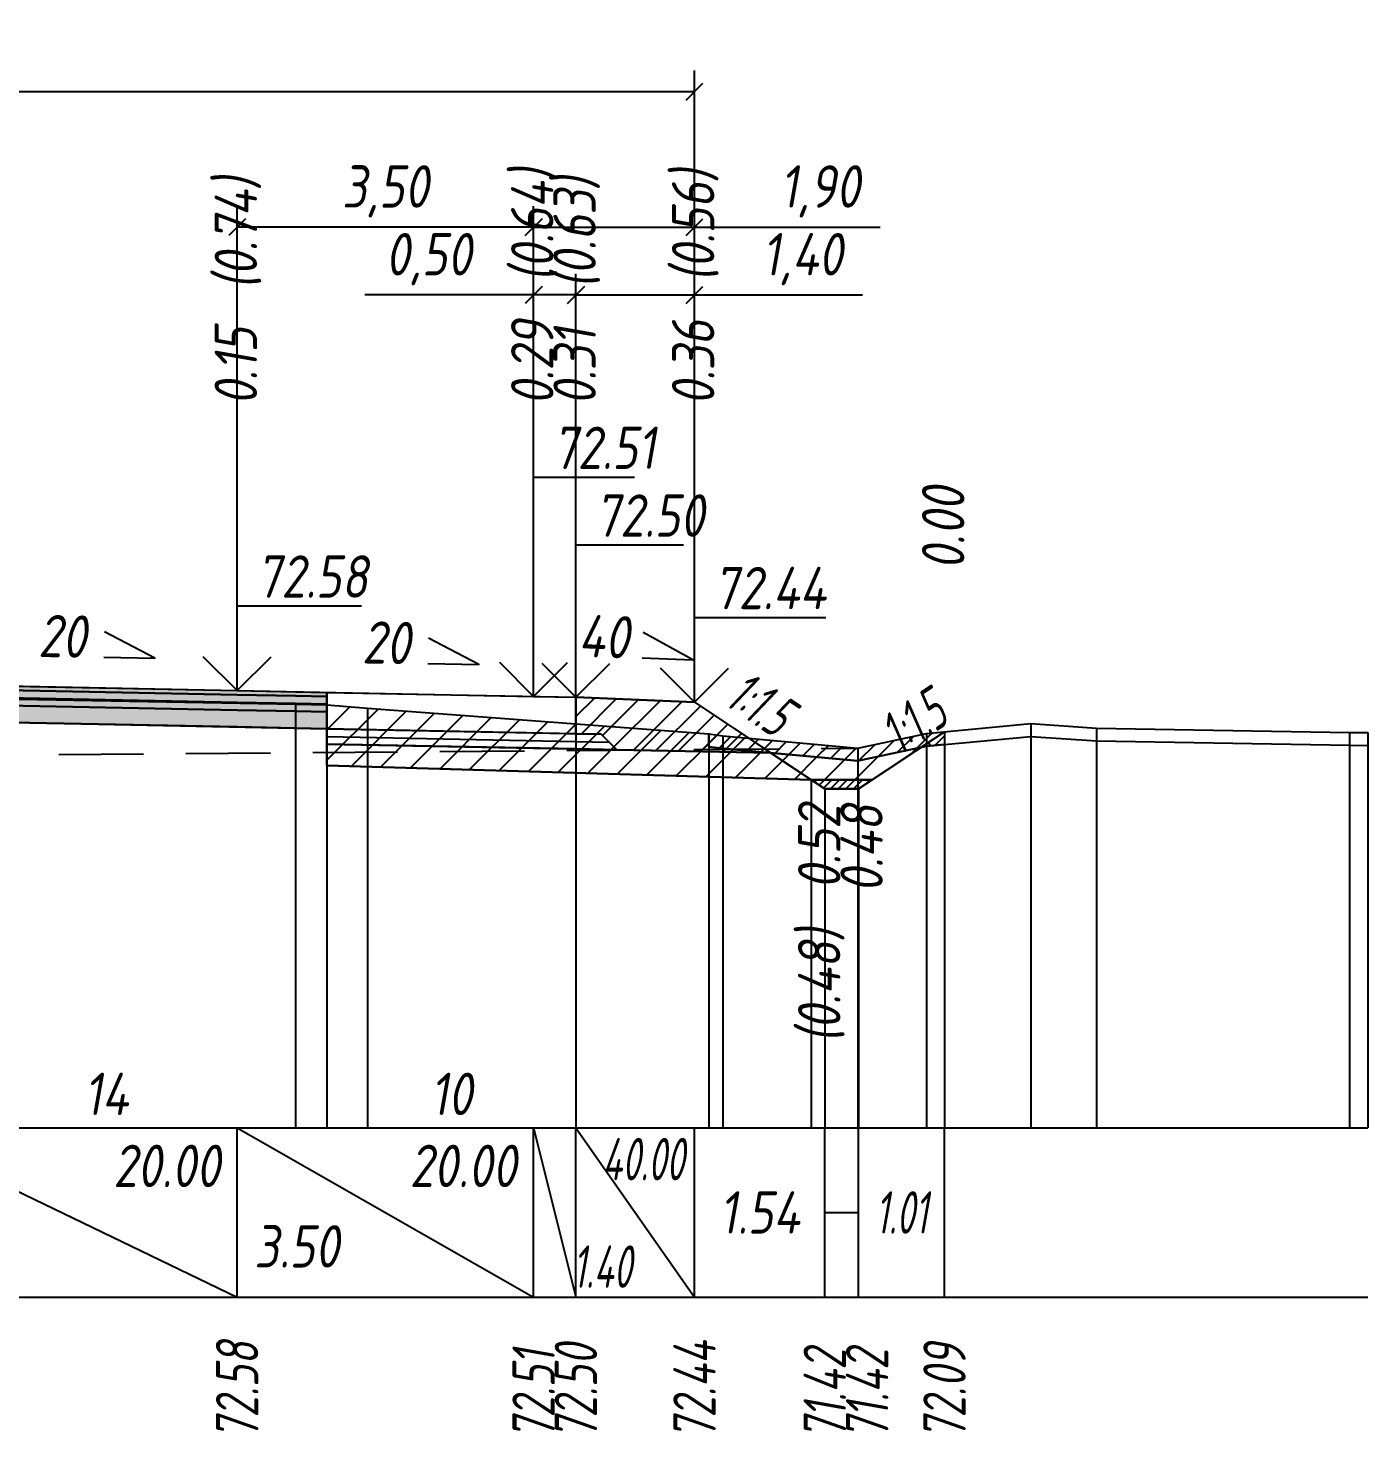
# Model space of a CAD drawing. Extents: x -717 to 1451, y -133302 to 233.
# Drawn here: x 166.6 to 245.7, y -9801.9 to -9719.1 of the extents above; entities that cross this region are included whole.
import ezdxf
from ezdxf.enums import TextEntityAlignment as Align

# ---------------------------------------------------------------- set-up
doc = ezdxf.new("R2010")
doc.units = 0
doc.linetypes.add('штриховая', pattern=[0.75, 0.5, -0.25])
for name, color, linetype in [('Интерполированный поперечник', 2, 'Continuous'), ('Код_514', 1, 'Continuous'), ('Контур_0', 7, 'Continuous'), ('Контур_2521', 7, 'Continuous'), ('Контур_2564', 7, 'Continuous'), ('Контур_2660', 7, 'Continuous'), ('Контур_2665', 7, 'Continuous'), ('Контур_400', 7, 'Continuous'), ('Контур_508', 7, 'Continuous'), ('Контур_512', 7, 'Continuous'), ('Контур_513', 7, 'Continuous'), ('Контур_818', 7, 'Continuous'), ('Красный поперечник', 1, 'Continuous'), ('Объём_2501', 7, 'Continuous'), ('Объём_2564', 7, 'Continuous'), ('Объём_2650', 7, 'Continuous'), ('Объём_2660', 7, 'Continuous'), ('Объём_2661', 7, 'Continuous'), ('Объём_2662', 7, 'Continuous'), ('Объём_2663', 7, 'Continuous'), ('Объём_2664', 7, 'Continuous'), ('Объём_2665', 7, 'Continuous'), ('Объём_2666', 7, 'Continuous'), ('Объём_2667', 7, 'Continuous'), ('Объём_2668', 7, 'Continuous'), ('Объём_2669', 7, 'Continuous'), ('Объём_2675', 7, 'Continuous'), ('Объём_2753', 7, 'Continuous'), ('Откосы', 7, 'Continuous'), ('Отметки покрытия', 7, 'Continuous'), ('Рабочие отметки', 7, 'Continuous'), ('Рабочие отметки доп.', 7, 'Continuous'), ('Слои выравнивания', 7, 'Continuous'), ('Таблица', 7, 'Continuous'), ('Уклоны проезжей части', 7, 'Continuous'), ('Черный поперечник', 3, 'Continuous')]:
    doc.layers.add(name, color=color, linetype=linetype)
for name, color, linetype, true_color in [('Контур_2540', 2, 'Continuous', 0xffff00), ('Контур_2560', 2, 'Continuous', 0xffff00), ('Контур_2561', 7, 'Continuous', 0xff8040), ('Контур_2562', 3, 'Continuous', 0x00ff00), ('Контур_2563', 7, 'Continuous', 0xff8000), ('Контур_2570', 7, 'Continuous', 0x80ff00), ('Контур_2725', 7, 'Continuous', 0x323232), ('Контур_2736', 4, 'Continuous', 0x00ffff), ('Контур_2737', 4, 'Continuous', 0x00ffff), ('Контур_2738', 4, 'Continuous', 0x00ffff), ('Контур_2739', 4, 'Continuous', 0x00ffff), ('Контур_2741', 4, 'Continuous', 0x00ffff), ('Контур_2742', 4, 'Continuous', 0x00ffff), ('Контур_2743', 4, 'Continuous', 0x00ffff), ('Контур_2744', 7, 'Continuous', 0xa4ffff), ('Контур_2745', 7, 'Continuous', 0xa4ffff), ('Контур_2747', 4, 'Continuous', 0x00ffff), ('Контур_2748', 4, 'Continuous', 0x00ffff), ('Контур_2749', 4, 'Continuous', 0x00ffff), ('Контур_2750', 4, 'Continuous', 0x00ffff), ('Контур_2751', 4, 'Continuous', 0x00ffff), ('Контур_2752', 4, 'Continuous', 0x00ffff), ('Контур_2760', 7, 'Continuous', 0x323232), ('Контур_2761', 7, 'Continuous', 0x323232), ('Контур_2762', 7, 'Continuous', 0x323232), ('Контур_2763', 7, 'Continuous', 0x323232), ('Контур_402', 7, 'Continuous', 0xff6464), ('Контур_703', 4, 'Continuous', 0x00ffff), ('Контур_705', 4, 'Continuous', 0x00ffff), ('Контур_707', 4, 'Continuous', 0x00ffff), ('Контур_720', 131, 'Continuous', 0xaaffff), ('Объём_2500', 7, 'Continuous', 0xc0c0c0), ('Объём_2520', 7, 'Continuous', 0x80ffff), ('Объём_2540', 2, 'Continuous', 0xffff00), ('Объём_2560', 2, 'Continuous', 0xffff00), ('Объём_2561', 7, 'Continuous', 0xff8040), ('Объём_2562', 3, 'Continuous', 0x00ff00), ('Объём_2563', 7, 'Continuous', 0xff8000), ('Объём_2570', 7, 'Continuous', 0x80ff00), ('Объём_2600', 7, 'Continuous', 0x808000), ('Объём_2620', 2, 'Continuous', 0xffff00), ('Объём_2746', 2, 'Continuous', 0xffff00)]:
    doc.layers.add(name, color=color, linetype=linetype, true_color=true_color)
doc.styles.get("Standard").update_dxf_attribs({"font": 'txt', "height": 2.5})
doc.styles.add('М', font='romand.shx', dxfattribs={"width": 0.8, "oblique": 10, "height": 2.5})
doc.dimstyles.new('ISO-25', dxfattribs={"dimtxt": 2.5, "dimasz": 2.5, "dimexe": 1.25, "dimexo": 0.625, "dimtad": 1, "dimtxsty": 'Standard', "dimcen": 2.5, "dimadec": 0, "dimazin": 0, "dimtfac": 1, "dimtmove": 0, "dimatfit": 3, "dimfxl": 1, "dimarcsym": 0})

# ---------------------------------------------------------------- blocks, each defined once
blk = doc.blocks.new('_Oblique')
at = {"color": 0, "linetype": 'ByBlock', "lineweight": -2}
blk.add_line((-0.5, -0.5), (0.5, 0.5), dxfattribs=at)
blk = doc.blocks.new('*D217')
at = {"color": 0, "lineweight": -2, "transparency": 16777216}
for p, q in [((198.931, -9758.03), (198.931, -9733.59)), ((205.931, -9758.31), (205.931, -9733.59)), ((198.931, -9734.84), (205.931, -9734.84)), ((205.931, -9734.84), (215.849, -9734.84))]:
    blk.add_line(p, q, dxfattribs=at)
at = {"layer": 'Defpoints', "color": 0, "transparency": 16777216}
for p in [(205.931, -9734.84), (198.931, -9758.655), (205.931, -9758.935)]:
    blk.add_point(p, dxfattribs=at)
at = {"color": 0, "lineweight": -2, "transparency": 16777216, "rotation": 180}
blk.add_blockref('_Oblique', (198.931, -9734.84), dxfattribs=at)
at = {"color": 0, "lineweight": -2, "transparency": 16777216}
blk.add_blockref('_Oblique', (205.931, -9734.84), dxfattribs=at)
at = {"color": 0, "transparency": 16777216, "insert": (212.308, -9732.727), "char_height": 2.5, "width": 8.75, "attachment_point": 5, "style": 'М'}
blk.add_mtext('1,40', dxfattribs=at)
blk = doc.blocks.new('*D219')
at = {"color": 0, "lineweight": -2, "transparency": 16777216}
for p, q in [((196.431, -9757.98), (196.431, -9733.59)), ((198.931, -9758.03), (198.931, -9733.59)), ((196.431, -9734.84), (186.47, -9734.84)), ((198.931, -9734.84), (196.431, -9734.84))]:
    blk.add_line(p, q, dxfattribs=at)
at = {"layer": 'Defpoints', "color": 0, "transparency": 16777216}
for p in [(198.931, -9734.84), (196.431, -9758.605), (198.931, -9758.655)]:
    blk.add_point(p, dxfattribs=at)
at = {"color": 0, "lineweight": -2, "transparency": 16777216, "rotation": 180}
blk.add_blockref('_Oblique', (196.431, -9734.84), dxfattribs=at)
at = {"color": 0, "lineweight": -2, "transparency": 16777216}
blk.add_blockref('_Oblique', (198.931, -9734.84), dxfattribs=at)
at = {"color": 0, "transparency": 16777216, "insert": (190.232, -9732.727), "char_height": 2.5, "width": 9.16667, "attachment_point": 5, "style": 'М'}
blk.add_mtext('0,50', dxfattribs=at)
blk = doc.blocks.new('*D221')
at = {"color": 0, "lineweight": -2, "transparency": 16777216}
for p, q in [((178.931, -9757.63), (178.931, -9729.59)), ((196.431, -9757.98), (196.431, -9729.59)), ((196.431, -9730.84), (178.931, -9730.84))]:
    blk.add_line(p, q, dxfattribs=at)
at = {"layer": 'Defpoints', "color": 0, "transparency": 16777216}
for p in [(178.931, -9730.84), (178.931, -9758.255), (196.431, -9758.605)]:
    blk.add_point(p, dxfattribs=at)
at = {"color": 0, "lineweight": -2, "transparency": 16777216, "rotation": 180}
blk.add_blockref('_Oblique', (178.931, -9730.84), dxfattribs=at)
at = {"color": 0, "lineweight": -2, "transparency": 16777216}
blk.add_blockref('_Oblique', (196.431, -9730.84), dxfattribs=at)
at = {"color": 0, "transparency": 16777216, "insert": (187.681, -9728.727), "char_height": 2.5, "width": 9.58333, "attachment_point": 5, "style": 'М'}
blk.add_mtext('3,50', dxfattribs=at)
blk = doc.blocks.new('*D222')
at = {"color": 0, "lineweight": -2, "transparency": 16777216}
for p, q in [((196.431, -9757.98), (196.431, -9729.59)), ((205.931, -9758.31), (205.931, -9729.59)), ((196.431, -9730.84), (205.931, -9730.84)), ((205.931, -9730.84), (216.889, -9730.84))]:
    blk.add_line(p, q, dxfattribs=at)
at = {"layer": 'Defpoints', "color": 0, "transparency": 16777216}
for p in [(196.431, -9730.84), (196.431, -9758.605), (205.931, -9758.935)]:
    blk.add_point(p, dxfattribs=at)
at = {"color": 0, "lineweight": -2, "transparency": 16777216, "rotation": 180}
blk.add_blockref('_Oblique', (196.431, -9730.84), dxfattribs=at)
at = {"color": 0, "lineweight": -2, "transparency": 16777216}
blk.add_blockref('_Oblique', (205.931, -9730.84), dxfattribs=at)
at = {"color": 0, "transparency": 16777216, "insert": (213.349, -9728.727), "char_height": 2.5, "width": 8.75, "attachment_point": 5, "style": 'М'}
blk.add_mtext('1,90', dxfattribs=at)
blk = doc.blocks.new('*D224')
at = {"color": 0, "lineweight": -2, "transparency": 16777216}
for p, q in [((110.431, -9758.31), (110.431, -9721.59)), ((205.931, -9758.31), (205.931, -9721.59)), ((110.431, -9722.84), (205.931, -9722.84))]:
    blk.add_line(p, q, dxfattribs=at)
at = {"layer": 'Defpoints', "color": 0, "transparency": 16777216}
for p in [(205.931, -9722.84), (110.431, -9758.935), (205.931, -9758.935)]:
    blk.add_point(p, dxfattribs=at)
at = {"color": 0, "lineweight": -2, "transparency": 16777216, "rotation": 180}
blk.add_blockref('_Oblique', (110.431, -9722.84), dxfattribs=at)
at = {"color": 0, "lineweight": -2, "transparency": 16777216}
blk.add_blockref('_Oblique', (205.931, -9722.84), dxfattribs=at)
at = {"color": 0, "transparency": 16777216, "insert": (158.181, -9720.727), "char_height": 2.5, "width": 10.41667, "attachment_point": 5, "style": 'М'}
blk.add_mtext('19,10', dxfattribs=at)

msp = doc.modelspace()

# ---------------------------------------------------------------- hatches: boundary and pattern name
at = {"layer": 'Объём_2563'}
h = msp.add_hatch(dxfattribs=at)
h.set_pattern_fill('ANSI31', color=256, scale=0.3)
h.paths.add_polyline_path([(201.349, -9761.691), (200.431, -9760.772), (198.931, -9760.742), (198.931, -9758.592), (205.931, -9758.872), (210.431, -9761.872)])
at = {"layer": 'Объём_2570'}
h = msp.add_hatch(dxfattribs=at)
h.set_pattern_fill('ANSI31', color=256, scale=0.2)
h.paths.add_polyline_path([(220.692, -9761.37), (219.622, -9761.47), (215.585, -9762.335), (207.602, -9761.608), (206.773, -9761.505), (206.773, -9760.755), (207.602, -9760.858), (215.585, -9761.585), (219.622, -9760.72), (220.692, -9760.62)])
at = {"layer": 'Объём_2600'}
h = msp.add_hatch(dxfattribs=at)
h.set_pattern_fill('ANSI31', color=6, scale=0.4)
h.paths.add_polyline_path([(212.822, -9763.466), (184.226, -9762.609), (184.226, -9759.041), (186.618, -9759.238), (206.773, -9760.755), (206.773, -9761.505), (207.602, -9761.608), (215.585, -9762.335), (219.32, -9761.535), (216.423, -9763.466)])
h = msp.add_hatch(dxfattribs=at)
h.set_pattern_fill('HONEY', color=5, scale=0.3)
h.paths.add_polyline_path([(220.692, -9760.62), (220.692, -9761.37), (219.622, -9761.47), (219.32, -9761.535)])
at = {"layer": 'Объём_2620'}
h = msp.add_hatch(dxfattribs=at)
h.set_pattern_fill('ANSI31', color=2, scale=0.1)
h.paths.add_polyline_path([(212.822, -9763.466), (216.423, -9763.466), (215.623, -9764), (213.623, -9764)])
at = {"layer": 'Слои выравнивания'}
for color, points in [(2, [(158.181, -9757.777), (159.488, -9757.803), (178.931, -9758.192), (182.367, -9758.261), (184.226, -9758.298), (184.226, -9758.548), (182.367, -9758.511), (178.931, -9758.442), (159.488, -9758.053), (158.181, -9758.027)]), (3, [(158.181, -9758.027), (159.488, -9758.053), (178.931, -9758.442), (182.367, -9758.511), (184.226, -9758.548), (184.226, -9758.998), (182.367, -9758.961), (178.931, -9758.892), (159.488, -9758.503), (158.181, -9758.477)]), (4, [(158.181, -9758.477), (159.488, -9758.503), (178.931, -9758.892), (182.367, -9758.961), (184.226, -9758.998), (184.226, -9759.448), (182.367, -9759.411), (178.931, -9759.342), (159.488, -9758.953), (158.181, -9758.927)]), (5, [(158.181, -9758.927), (159.488, -9758.953), (178.931, -9759.342), (182.367, -9759.411), (184.226, -9759.448), (184.226, -9760.448), (182.367, -9760.411), (178.931, -9760.342), (159.488, -9759.953), (158.181, -9759.927)])]:
    msp.add_hatch(color=color, dxfattribs=at).paths.add_polyline_path(points)

# ---------------------------------------------------------------- linework, layer by layer
at = {"layer": 'Интерполированный поперечник', "linetype": 'штриховая', "ltscale": 10, "flags": 128}
msp.add_lwpolyline([(85.905, -9762.65), (215.585, -9761.585)], dxfattribs=at)
at = {"layer": 'Код_514'}
for p, q in [((158.181, -9784), (178.931, -9794)), ((178.931, -9794), (178.931, -9784)), ((178.931, -9784), (196.431, -9794)), ((196.431, -9794), (196.431, -9784)), ((196.431, -9784), (198.931, -9794)), ((198.931, -9794), (198.931, -9784)), ((198.931, -9784), (205.931, -9794)), ((205.931, -9794), (205.931, -9784)), ((213.623, -9794), (213.623, -9784)), ((215.623, -9794), (215.623, -9784)), ((220.692, -9794), (220.692, -9784)), ((213.623, -9789), (215.623, -9789))]:
    msp.add_line(p, q, dxfattribs=at)
at = {"layer": 'Контур_0', "flags": 128}
for points in [[(184.226, -9758.298), (198.931, -9758.592), (198.931, -9760.742), (184.226, -9760.448), (184.226, -9758.298), (184.226, -9758.298)], [(205.931, -9758.872), (210.068, -9761.63), (210.068, -9761.63), (210.068, -9761.63), (210.068, -9761.63), (210.068, -9761.63), (210.068, -9761.63), (210.068, -9761.63), (210.068, -9761.63), (210.068, -9761.63), (210.068, -9761.63), (210.068, -9761.63), (210.068, -9761.63), (210.068, -9761.63), (210.068, -9761.63), (213.623, -9764)], [(205.931, -9758.872), (210.068, -9761.63), (210.068, -9761.63), (210.068, -9761.63), (210.068, -9761.63), (210.068, -9761.63), (210.068, -9761.63), (210.068, -9761.63), (210.068, -9761.63), (210.068, -9761.63), (210.068, -9761.63), (210.068, -9761.63), (210.068, -9761.63), (210.068, -9761.63), (210.068, -9761.63), (213.623, -9764), (215.623, -9764), (220.692, -9760.62), (220.692, -9760.62), (220.692, -9760.62), (220.692, -9760.62), (220.692, -9760.62), (220.692, -9760.62), (220.692, -9760.62), (220.692, -9760.62), (220.692, -9760.62), (220.692, -9760.62), (220.692, -9760.62), (220.692, -9760.62), (220.692, -9760.62)], [(198.931, -9761.642), (184.226, -9761.348), (184.226, -9760.448), (200.431, -9760.772), (201.349, -9761.691), (198.931, -9761.642), (198.931, -9761.642)], [(198.931, -9760.742), (200.431, -9760.772), (201.349, -9761.691), (210.431, -9761.872)]]:
    msp.add_lwpolyline(points, dxfattribs=at)
at = {"layer": 'Контур_2521', "color": 250, "flags": 128}
msp.add_lwpolyline([(184.226, -9760.898), (200.89, -9761.231)], dxfattribs=at)
at = {"layer": 'Контур_2540', "flags": 128}
msp.add_lwpolyline([(196.431, -9761.592), (210.431, -9761.872), (212.822, -9763.466), (184.226, -9762.609), (184.226, -9761.348), (196.431, -9761.592), (196.431, -9761.592)], dxfattribs=at)
at = {"layer": 'Контур_2560', "flags": 128}
msp.add_lwpolyline([(198.931, -9758.592), (205.931, -9758.872), (205.931, -9758.872), (205.931, -9758.872)], dxfattribs=at)
at = {"layer": 'Контур_2561', "flags": 128}
msp.add_lwpolyline([(198.931, -9758.592), (198.931, -9758.592), (205.931, -9758.872), (205.931, -9758.872), (198.931, -9758.592)], dxfattribs=at)
at = {"layer": 'Контур_2562', "flags": 128}
msp.add_lwpolyline([(205.931, -9758.872), (205.931, -9758.872), (205.931, -9758.872), (205.931, -9758.872), (205.931, -9758.872)], dxfattribs=at)
at = {"layer": 'Контур_2563', "flags": 128}
msp.add_lwpolyline([(201.349, -9761.691), (200.431, -9760.772), (198.931, -9760.742), (198.931, -9758.592), (205.931, -9758.872), (210.431, -9761.872), (201.349, -9761.691), (201.349, -9761.691)], dxfattribs=at)
at = {"layer": 'Контур_2564', "flags": 128}
msp.add_lwpolyline([(198.931, -9758.592), (205.931, -9758.872)], dxfattribs=at)
at = {"layer": 'Контур_2570', "flags": 128}
msp.add_lwpolyline([(159.488, -9758.591), (182.367, -9758.999), (184.226, -9759.041), (186.618, -9759.238), (206.773, -9760.755), (206.773, -9761.505), (207.602, -9761.608), (215.585, -9762.335), (215.585, -9762.335), (219.622, -9761.47), (225.789, -9760.895), (229.657, -9761.165), (244.607, -9761.412), (245.692, -9761.428)], dxfattribs=at)
at = {"layer": 'Контур_2660', "flags": 128}
msp.add_lwpolyline([(184.226, -9762.609), (212.822, -9763.466)], dxfattribs=at)
at = {"layer": 'Контур_2665', "flags": 128}
msp.add_lwpolyline([(205.931, -9758.872), (205.931, -9758.872)], dxfattribs=at)
at = {"layer": 'Контур_2725', "flags": 128}
msp.add_lwpolyline([(134.189, -9760.407), (135.79, -9760.375), (137.431, -9760.342), (158.181, -9759.927), (159.488, -9759.953), (178.931, -9760.342), (182.367, -9760.411), (184.226, -9760.448)], dxfattribs=at)
at = {"layer": 'Контур_2736', "flags": 128}
for points in [[(205.931, -9758.872), (210.068, -9761.63)], [(210.068, -9761.63), (213.623, -9764)]]:
    msp.add_lwpolyline(points, dxfattribs=at)
at = {"layer": 'Контур_2737', "flags": 128}
msp.add_lwpolyline([(210.068, -9761.63), (210.068, -9761.63)], dxfattribs=at)
at = {"layer": 'Контур_2738', "flags": 128}
msp.add_lwpolyline([(210.068, -9761.63), (210.068, -9761.63)], dxfattribs=at)
at = {"layer": 'Контур_2739', "flags": 128}
msp.add_lwpolyline([(210.068, -9761.63), (210.068, -9761.63)], dxfattribs=at)
at = {"layer": 'Контур_2741', "flags": 128}
msp.add_lwpolyline([(220.692, -9760.62), (220.692, -9760.62)], dxfattribs=at)
at = {"layer": 'Контур_2742', "flags": 128}
msp.add_lwpolyline([(220.692, -9760.62), (220.692, -9760.62)], dxfattribs=at)
at = {"layer": 'Контур_2743', "flags": 128}
msp.add_lwpolyline([(220.692, -9760.62), (220.692, -9760.62)], dxfattribs=at)
at = {"layer": 'Контур_2744', "flags": 128}
msp.add_lwpolyline([(220.692, -9760.62), (220.692, -9760.62)], dxfattribs=at)
msp.add_lwpolyline([(220.692, -9760.62), (220.692, -9760.62)], dxfattribs=at)
msp.add_lwpolyline([(220.692, -9760.62), (220.692, -9760.62)], dxfattribs=at)
msp.add_lwpolyline([(220.692, -9760.62), (220.692, -9760.62)], dxfattribs=at)
msp.add_lwpolyline([(220.692, -9760.62), (220.692, -9760.62)], dxfattribs=at)
msp.add_lwpolyline([(220.692, -9760.62), (220.692, -9760.62)], dxfattribs=at)
at = {"layer": 'Контур_2745', "flags": 128}
msp.add_lwpolyline([(210.068, -9761.63), (210.068, -9761.63)], dxfattribs=at)
msp.add_lwpolyline([(210.068, -9761.63), (210.068, -9761.63)], dxfattribs=at)
msp.add_lwpolyline([(210.068, -9761.63), (210.068, -9761.63)], dxfattribs=at)
msp.add_lwpolyline([(210.068, -9761.63), (210.068, -9761.63)], dxfattribs=at)
msp.add_lwpolyline([(210.068, -9761.63), (210.068, -9761.63)], dxfattribs=at)
msp.add_lwpolyline([(210.068, -9761.63), (210.068, -9761.63)], dxfattribs=at)
at = {"layer": 'Контур_2747', "flags": 128}
msp.add_lwpolyline([(210.068, -9761.63), (210.068, -9761.63)], dxfattribs=at)
at = {"layer": 'Контур_2748', "flags": 128}
msp.add_lwpolyline([(210.068, -9761.63), (210.068, -9761.63)], dxfattribs=at)
at = {"layer": 'Контур_2749', "flags": 128}
msp.add_lwpolyline([(210.068, -9761.63), (210.068, -9761.63)], dxfattribs=at)
at = {"layer": 'Контур_2750', "flags": 128}
msp.add_lwpolyline([(220.692, -9760.62), (220.692, -9760.62)], dxfattribs=at)
at = {"layer": 'Контур_2751', "flags": 128}
msp.add_lwpolyline([(220.692, -9760.62), (220.692, -9760.62)], dxfattribs=at)
at = {"layer": 'Контур_2752', "flags": 128}
msp.add_lwpolyline([(220.692, -9760.62), (220.692, -9760.62)], dxfattribs=at)
at = {"layer": 'Контур_2760', "flags": 128}
msp.add_lwpolyline([(134.189, -9758.257), (135.79, -9758.225), (137.431, -9758.192), (158.181, -9757.777), (159.488, -9757.803), (178.931, -9758.192), (182.367, -9758.261), (184.226, -9758.298)], dxfattribs=at)
at = {"layer": 'Контур_2761', "flags": 128}
msp.add_lwpolyline([(134.189, -9758.507), (135.79, -9758.475), (137.431, -9758.442), (158.181, -9758.027), (159.488, -9758.053), (178.931, -9758.442), (182.367, -9758.511), (184.226, -9758.548)], dxfattribs=at)
at = {"layer": 'Контур_2762', "flags": 128}
msp.add_lwpolyline([(134.189, -9758.957), (135.79, -9758.925), (137.431, -9758.892), (158.181, -9758.477), (159.488, -9758.503), (178.931, -9758.892), (182.367, -9758.961), (184.226, -9758.998)], dxfattribs=at)
at = {"layer": 'Контур_2763', "flags": 128}
msp.add_lwpolyline([(134.189, -9759.407), (135.79, -9759.375), (137.431, -9759.342), (158.181, -9758.927), (159.488, -9758.953), (178.931, -9759.342), (182.367, -9759.411), (184.226, -9759.448)], dxfattribs=at)
at = {"layer": 'Контур_400', "flags": 128}
msp.add_lwpolyline([(158.181, -9757.777), (178.931, -9758.192), (196.431, -9758.542), (196.431, -9758.542), (196.431, -9758.542), (196.431, -9758.542), (196.431, -9758.542), (196.431, -9758.542), (198.931, -9758.592)], dxfattribs=at)
at = {"layer": 'Контур_402', "flags": 128}
msp.add_lwpolyline([(105, -9763.423), (134.189, -9762.547), (134.189, -9760.407), (158.181, -9759.927), (184.226, -9760.448), (184.226, -9762.609), (212.822, -9763.466)], dxfattribs=at)
at = {"layer": 'Контур_508', "flags": 128}
msp.add_lwpolyline([(105, -9763.423), (134.189, -9762.547), (134.189, -9760.407), (158.181, -9759.927), (184.226, -9760.448), (184.226, -9762.609), (212.822, -9763.466), (213.623, -9764), (215.623, -9764), (220.692, -9760.62)], dxfattribs=at)
at = {"layer": 'Контур_512', "flags": 128}
msp.add_lwpolyline([(184.226, -9762.609), (212.822, -9763.466), (213.623, -9764), (215.623, -9764), (220.692, -9760.62)], dxfattribs=at)
at = {"layer": 'Контур_513', "flags": 128}
msp.add_lwpolyline([(105, -9763.423), (134.189, -9762.547), (134.189, -9760.407), (158.181, -9759.927), (184.226, -9760.448), (184.226, -9762.609), (212.822, -9763.466), (213.623, -9764), (215.623, -9764), (220.692, -9760.62)], dxfattribs=at)
at = {"layer": 'Контур_703', "flags": 128}
msp.add_lwpolyline([(205.931, -9758.872), (210.068, -9761.63)], dxfattribs=at)
at = {"layer": 'Контур_705', "flags": 128}
msp.add_lwpolyline([(210.068, -9761.63), (210.068, -9761.63)], dxfattribs=at)
at = {"layer": 'Контур_707', "flags": 128}
msp.add_lwpolyline([(215.623, -9764), (220.692, -9760.62)], dxfattribs=at)
at = {"layer": 'Контур_720', "flags": 128}
msp.add_lwpolyline([(213.623, -9764), (215.623, -9764)], dxfattribs=at)
at = {"layer": 'Контур_818', "flags": 128}
msp.add_lwpolyline([(105, -9758.285), (107.581, -9757.988), (118.765, -9758.615), (134.189, -9759.043), (135.79, -9759.017), (158.181, -9758.614), (159.488, -9758.591), (182.367, -9758.999), (184.226, -9759.041), (186.618, -9759.238), (206.773, -9760.755), (206.773, -9761.505), (207.602, -9761.608), (215.585, -9762.335), (215.585, -9762.335), (219.622, -9761.47), (220.692, -9761.37)], dxfattribs=at)
at = {"layer": 'Красный поперечник'}
for p, q in [((158.181, -9757.777), (178.931, -9758.192)), ((178.931, -9758.192), (196.431, -9758.542)), ((196.431, -9758.542), (198.931, -9758.592)), ((198.931, -9758.592), (205.931, -9758.872)), ((205.931, -9758.872), (213.623, -9764)), ((215.623, -9764), (220.692, -9760.62)), ((220.692, -9760.62), (220.692, -9784)), ((184.226, -9762.609), (184.226, -9784)), ((212.822, -9763.466), (212.822, -9784)), ((213.623, -9764), (213.623, -9784)), ((213.623, -9764), (215.623, -9764)), ((215.623, -9764), (215.623, -9784))]:
    msp.add_line(p, q, dxfattribs=at)
at = {"layer": 'Объём_2500', "flags": 128}
msp.add_lwpolyline([(184.226, -9758.298), (198.931, -9758.592), (198.931, -9760.742), (184.226, -9760.448), (184.226, -9758.298), (184.226, -9758.298)], dxfattribs=at)
at = {"layer": 'Объём_2501', "flags": 128}
msp.add_lwpolyline([(158.181, -9757.777), (178.931, -9758.192), (196.431, -9758.542), (196.431, -9758.542), (196.431, -9758.542), (196.431, -9758.542), (196.431, -9758.542), (196.431, -9758.542), (198.931, -9758.592)], dxfattribs=at)
at = {"layer": 'Объём_2520', "color": 250, "flags": 128}
msp.add_lwpolyline([(198.931, -9761.642), (184.226, -9761.348), (184.226, -9760.448), (200.431, -9760.772), (201.349, -9761.691), (198.931, -9761.642), (198.931, -9761.642)], dxfattribs=at)
at = {"layer": 'Объём_2540', "flags": 128}
msp.add_lwpolyline([(196.431, -9761.592), (210.431, -9761.872), (212.822, -9763.466), (184.226, -9762.609), (184.226, -9761.348), (196.431, -9761.592), (196.431, -9761.592)], dxfattribs=at)
at = {"layer": 'Объём_2560', "flags": 128}
msp.add_lwpolyline([(198.931, -9758.592), (205.931, -9758.872), (205.931, -9758.872), (205.931, -9758.872)], dxfattribs=at)
at = {"layer": 'Объём_2561', "flags": 128}
msp.add_lwpolyline([(198.931, -9758.592), (198.931, -9758.592), (205.931, -9758.872), (205.931, -9758.872), (198.931, -9758.592)], dxfattribs=at)
at = {"layer": 'Объём_2562', "flags": 128}
msp.add_lwpolyline([(205.931, -9758.872), (205.931, -9758.872), (205.931, -9758.872), (205.931, -9758.872), (205.931, -9758.872)], dxfattribs=at)
at = {"layer": 'Объём_2563', "color": 250, "flags": 128}
msp.add_lwpolyline([(201.349, -9761.691), (200.431, -9760.772), (198.931, -9760.742), (198.931, -9758.592), (205.931, -9758.872), (210.431, -9761.872), (201.349, -9761.691), (201.349, -9761.691)], dxfattribs=at)
at = {"layer": 'Объём_2564', "flags": 128}
msp.add_lwpolyline([(198.931, -9758.592), (205.931, -9758.872)], dxfattribs=at)
at = {"layer": 'Объём_2570', "flags": 128}
msp.add_lwpolyline([(220.692, -9761.37), (219.622, -9761.47), (215.585, -9762.335), (207.602, -9761.608), (206.773, -9761.505), (206.773, -9760.755), (207.602, -9760.858), (215.585, -9761.585), (219.622, -9760.72), (220.692, -9760.62), (220.692, -9761.37), (220.692, -9761.37)], dxfattribs=at)
at = {"layer": 'Объём_2600', "color": 5, "flags": 128}
msp.add_lwpolyline([(220.692, -9760.62), (220.692, -9761.37), (219.622, -9761.47), (219.32, -9761.535), (220.692, -9760.62), (220.692, -9760.62)], dxfattribs=at)
at = {"layer": 'Объём_2620', "flags": 128}
msp.add_lwpolyline([(212.822, -9763.466), (216.423, -9763.466), (215.623, -9764), (213.623, -9764), (212.822, -9763.466), (212.822, -9763.466)], dxfattribs=at)
at = {"layer": 'Объём_2650', "color": 6, "flags": 128}
msp.add_lwpolyline([(212.822, -9763.466), (184.226, -9762.609), (184.226, -9759.041), (186.618, -9759.238), (206.773, -9760.755), (206.773, -9761.505), (207.602, -9761.608), (215.585, -9762.335), (219.32, -9761.535), (216.423, -9763.466), (212.822, -9763.466), (212.822, -9763.466)], dxfattribs=at)
at = {"layer": 'Объём_2660', "flags": 128}
msp.add_lwpolyline([(184.226, -9762.609), (212.822, -9763.466)], dxfattribs=at)
at = {"layer": 'Объём_2661', "flags": 128}
msp.add_lwpolyline([(205.931, -9758.872), (210.068, -9761.63), (212.822, -9763.466)], dxfattribs=at)
at = {"layer": 'Объём_2662', "flags": 128}
msp.add_lwpolyline([(216.423, -9763.466), (220.692, -9760.62)], dxfattribs=at)
at = {"layer": 'Объём_2663', "flags": 128}
for points in [[(212.822, -9763.466), (213.623, -9764)], [(215.623, -9764), (216.423, -9763.466)]]:
    msp.add_lwpolyline(points, dxfattribs=at)
at = {"layer": 'Объём_2664', "flags": 128}
msp.add_lwpolyline([(213.623, -9764), (215.623, -9764)], dxfattribs=at)
at = {"layer": 'Объём_2665', "flags": 128}
msp.add_lwpolyline([(205.931, -9758.872), (205.931, -9758.872)], dxfattribs=at)
at = {"layer": 'Объём_2666', "flags": 128}
for points in [[(205.931, -9758.872), (210.068, -9761.63)], [(210.068, -9761.63), (212.822, -9763.466)]]:
    msp.add_lwpolyline(points, dxfattribs=at)
at = {"layer": 'Объём_2667', "flags": 128}
for points in [[(220.692, -9760.62), (220.692, -9760.62)], [(210.068, -9761.63), (210.068, -9761.63)]]:
    msp.add_lwpolyline(points, dxfattribs=at)
at = {"layer": 'Объём_2668', "flags": 128}
for points in [[(220.692, -9760.62), (220.692, -9760.62)], [(210.068, -9761.63), (210.068, -9761.63)]]:
    msp.add_lwpolyline(points, dxfattribs=at)
at = {"layer": 'Объём_2669', "flags": 128}
for points in [[(220.692, -9760.62), (220.692, -9760.62)], [(210.068, -9761.63), (210.068, -9761.63)]]:
    msp.add_lwpolyline(points, dxfattribs=at)
at = {"layer": 'Объём_2675', "flags": 128}
for points in [[(220.692, -9760.62), (220.692, -9760.62)], [(220.692, -9760.62), (220.692, -9760.62)], [(220.692, -9760.62), (220.692, -9760.62)], [(220.692, -9760.62), (220.692, -9760.62)], [(220.692, -9760.62), (220.692, -9760.62)], [(220.692, -9760.62), (220.692, -9760.62)], [(210.068, -9761.63), (210.068, -9761.63)], [(210.068, -9761.63), (210.068, -9761.63)], [(210.068, -9761.63), (210.068, -9761.63)], [(210.068, -9761.63), (210.068, -9761.63)], [(210.068, -9761.63), (210.068, -9761.63)], [(210.068, -9761.63), (210.068, -9761.63)]]:
    msp.add_lwpolyline(points, dxfattribs=at)
at = {"layer": 'Объём_2746', "flags": 128}
msp.add_lwpolyline([(186.618, -9759.238), (206.773, -9760.755), (206.773, -9761.505), (207.602, -9761.608), (210.42, -9761.865), (212.822, -9763.466), (184.226, -9762.609), (184.226, -9759.041), (186.618, -9759.238), (186.618, -9759.238)], dxfattribs=at)
at = {"layer": 'Объём_2753', "flags": 128}
msp.add_lwpolyline([(184.226, -9758.298), (184.226, -9758.298)], dxfattribs=at)
at = {"layer": 'Откосы', "color": 1, "flags": 128}
for points in [[(171.069, -9756.218), (174.069, -9756.278), (171.099, -9754.718)], [(202.84, -9756.257), (205.837, -9756.377), (202.9, -9754.758)], [(190.194, -9756.6), (193.194, -9756.66), (190.224, -9755.101)]]:
    msp.add_lwpolyline(points, dxfattribs=at)
at = {"layer": 'Отметки покрытия', "color": 1}
for p, q in [((196.431, -9758.542), (196.431, -9745.592)), ((196.431, -9745.592), (202.381, -9745.592)), ((198.931, -9758.592), (198.931, -9749.592)), ((198.931, -9749.592), (205.281, -9749.592)), ((178.931, -9758.192), (178.931, -9753.192)), ((178.931, -9753.192), (186.281, -9753.192)), ((205.931, -9758.872), (205.931, -9753.872)), ((205.931, -9753.872), (213.681, -9753.872)), ((178.931, -9758.192), (176.931, -9756.192)), ((178.931, -9758.192), (180.931, -9756.192)), ((196.431, -9758.542), (194.431, -9756.542)), ((196.431, -9758.542), (198.431, -9756.542)), ((198.931, -9758.592), (196.931, -9756.592)), ((198.931, -9758.592), (200.931, -9756.592)), ((205.931, -9758.872), (203.931, -9756.872)), ((205.931, -9758.872), (207.931, -9756.872))]:
    msp.add_line(p, q, dxfattribs=at)
at = {"layer": 'Слои выравнивания'}
for p, q in [((184.226, -9758.298), (184.226, -9784)), ((198.931, -9758.592), (198.931, -9784))]:
    msp.add_line(p, q, dxfattribs=at)
at = {"layer": 'Слои выравнивания', "color": 2, "flags": 128}
msp.add_lwpolyline([(158.181, -9757.777), (159.488, -9757.803), (178.931, -9758.192), (182.367, -9758.261), (184.226, -9758.298), (184.226, -9758.548), (182.367, -9758.511), (178.931, -9758.442), (159.488, -9758.053), (158.181, -9758.027)], close=True, dxfattribs=at)
at = {"layer": 'Слои выравнивания', "color": 3, "flags": 128}
msp.add_lwpolyline([(158.181, -9758.027), (159.488, -9758.053), (178.931, -9758.442), (182.367, -9758.511), (184.226, -9758.548), (184.226, -9758.998), (182.367, -9758.961), (178.931, -9758.892), (159.488, -9758.503), (158.181, -9758.477)], close=True, dxfattribs=at)
at = {"layer": 'Слои выравнивания', "color": 4, "flags": 128}
msp.add_lwpolyline([(158.181, -9758.477), (159.488, -9758.503), (178.931, -9758.892), (182.367, -9758.961), (184.226, -9758.998), (184.226, -9759.448), (182.367, -9759.411), (178.931, -9759.342), (159.488, -9758.953), (158.181, -9758.927)], close=True, dxfattribs=at)
at = {"layer": 'Слои выравнивания', "color": 5, "flags": 128}
msp.add_lwpolyline([(158.181, -9758.927), (159.488, -9758.953), (178.931, -9759.342), (182.367, -9759.411), (184.226, -9759.448), (184.226, -9760.448), (182.367, -9760.411), (178.931, -9760.342), (159.488, -9759.953), (158.181, -9759.927)], close=True, dxfattribs=at)
at = {"layer": 'Таблица'}
for p, q in [((80, -9784), (245.692, -9784)), ((80, -9794), (245.692, -9794))]:
    msp.add_line(p, q, dxfattribs=at)
at = {"layer": 'Черный поперечник', "color": 7}
for p, q in [((182.367, -9758.999), (182.367, -9784)), ((184.226, -9759.041), (184.226, -9784)), ((186.618, -9759.238), (186.618, -9784)), ((206.773, -9760.755), (206.773, -9784)), ((219.622, -9760.72), (219.622, -9784)), ((225.789, -9760.145), (225.789, -9784)), ((229.657, -9760.415), (229.657, -9784)), ((244.607, -9760.662), (244.607, -9784)), ((245.692, -9760.678), (245.692, -9784)), ((207.602, -9760.858), (207.602, -9784)), ((215.585, -9761.585), (215.585, -9784))]:
    msp.add_line(p, q, dxfattribs=at)
at = {"layer": 'Черный поперечник', "flags": 128}
msp.add_lwpolyline([(80, -9762.361), (84.987, -9762.661), (85.905, -9762.65), (94.7, -9759.477), (95.332, -9759.401), (107.581, -9757.988), (118.765, -9758.615), (134.189, -9759.043), (135.79, -9759.017), (158.181, -9758.614), (159.488, -9758.591), (182.367, -9758.999), (184.226, -9759.041), (186.618, -9759.238), (206.773, -9760.755), (207.602, -9760.858), (215.585, -9761.585), (219.622, -9760.72), (225.789, -9760.145), (229.657, -9760.415), (244.607, -9760.662), (245.692, -9760.678)], dxfattribs=at)

# ---------------------------------------------------------------- texts
at = {"layer": 'Код_514', "style": 'М', "oblique": 10}
for s, width, p in [('40.00', 0.6, (205.33, -9784.601)), ('20.00', 0.8, (177.931, -9785)), ('20.00', 0.8, (195.431, -9785))]:
    msp.add_text(s, height=2.5, dxfattribs=dict(at, width=width)).set_placement(p, align=Align.TOP_RIGHT)
for s, width, p in [('1.54', 0.8, (209.777, -9789)), ('1.01', 0.6, (218.157, -9789))]:
    msp.add_text(s, height=2.5, dxfattribs=dict(at, width=width)).set_placement(p, align=Align.MIDDLE_CENTER)
for s, width, p in [('3.50', 0.8, (179.931, -9793)), ('1.40', 0.6, (198.734, -9794.196))]:
    msp.add_text(s, height=2.5, dxfattribs=dict(at, width=width)).set_placement(p, align=Align.BOTTOM_LEFT)
at = {"layer": 'Код_514', "style": 'М', "oblique": 10, "width": 0.7}
for s, p in [('72.58', (178.931, -9802.382)), ('72.51', (196.431, -9802.382)), ('72.50', (198.931, -9802.382)), ('72.44', (205.931, -9802.382)), ('71.42', (213.623, -9802.382)), ('71.42', (216.123, -9802.382)), ('72.09', (220.692, -9802.382))]:
    msp.add_text(s, height=2.5, rotation=90, dxfattribs=at).set_placement(p, align=Align.MIDDLE_LEFT)
at = {"layer": 'Отметки покрытия', "color": 1, "style": 'М', "oblique": 10, "width": 0.8}
for s, p in [('72.51', (197.572, -9745.861)), ('72.50', (200.072, -9749.861)), ('72.58', (180.072, -9753.461)), ('72.44', (207.072, -9754.141))]:
    msp.add_text(s, height=2.5, dxfattribs=at).set_placement(p, align=Align.BOTTOM_LEFT)
at = {"layer": 'Рабочие отметки', "color": 1, "style": 'М', "oblique": 10, "width": 0.8}
for s, p in [('0.15', (178.853, -9741.342)), ('0.29', (196.353, -9741.342)), ('0.31', (198.853, -9741.342)), ('0.36', (205.853, -9741.342)), ('0.00', (220.614, -9751.051))]:
    msp.add_text(s, height=2.5, rotation=90, dxfattribs=at).set_placement(p, align=Align.MIDDLE_LEFT)
for s, p in [('0.52', (213.295, -9764.931)), ('0.48', (215.795, -9764.931))]:
    msp.add_text(s, height=2.5, rotation=90, dxfattribs=at).set_placement(p, align=Align.MIDDLE_RIGHT)
at = {"layer": 'Рабочие отметки доп.', "color": 1, "style": 'М', "oblique": 10, "width": 0.8}
for s, p in [('(0.74)', (178.853, -9734.492)), ('(0.64)', (196.353, -9734.042)), ('(0.63)', (198.853, -9734.442)), ('(0.56)', (205.853, -9734.042))]:
    msp.add_text(s, height=2.5, rotation=90, dxfattribs=at).set_placement(p, align=Align.MIDDLE_LEFT)
msp.add_text('(0.48)', height=2.5, rotation=90, dxfattribs=at).set_placement((213.295, -9772.231), align=Align.MIDDLE_RIGHT)
at = {"layer": 'Слои выравнивания', "style": 'М', "oblique": 10, "width": 0.8}
for s, p in [('14', (171.204, -9784)), ('10', (191.579, -9784))]:
    msp.add_text(s, height=2.5, dxfattribs=at).set_placement(p, align=Align.BOTTOM_CENTER)
at = {"layer": 'Уклоны проезжей части', "color": 1, "style": 'М', "oblique": 10}
for s, rotation, width, p in [('20', 358.85423, 0.8, (168.576, -9756.985)), ('20', 358.85423, 0.8, (187.701, -9757.367)), ('40', 357.70938, 0.8, (200.511, -9757.002)), ('1:1.5', 326.30994, 0.6, (208.723, -9760.633)), ('1:1.5', 33.69007, 0.6, (219.972, -9761.683))]:
    msp.add_text(s, height=2.5, rotation=rotation, dxfattribs=dict(at, width=width)).set_placement(p, align=Align.BOTTOM_CENTER)

# ---------------------------------------------------------------- dimensions: what is measured, and where the dimension line sits
at = {"color": 5}
dim = msp.add_linear_dim(base=(205.931, -9722.84), p1=(110.431, -9758.935), p2=(205.931, -9758.935), angle=180, dimstyle='ISO-25', override={"dimasz": 1, "dimlfac": 0.2, "dimzin": 0, "dimtxsty": 'М', "dimblk1": 'Oblique', "dimblk2": 'Oblique', "dimsah": 1}, dxfattribs=at)
dim.commit()
dim.dimension.update_dxf_attribs({"geometry": '*D224', "text_midpoint": (158.181, -9720.727)})
dim = msp.add_linear_dim(base=(178.931, -9730.84), p1=(196.431, -9758.605), p2=(178.931, -9758.255), dimstyle='ISO-25', override={"dimasz": 1, "dimlfac": 0.2, "dimzin": 0, "dimtxsty": 'М', "dimblk1": 'Oblique', "dimblk2": 'Oblique', "dimsah": 1}, dxfattribs=at)
dim.commit()
dim.dimension.update_dxf_attribs({"geometry": '*D221', "text_midpoint": (187.681, -9728.727)})
dim = msp.add_linear_dim(base=(196.431, -9730.84), p1=(205.931, -9758.935), p2=(196.431, -9758.605), dimstyle='ISO-25', override={"dimasz": 1, "dimlfac": 0.2, "dimzin": 0, "dimtxsty": 'М', "dimblk1": 'Oblique', "dimblk2": 'Oblique', "dimsah": 1}, dxfattribs=at)
dim.commit()
dim.dimension.update_dxf_attribs({"geometry": '*D222', "text_midpoint": (213.349, -9730.84), "dimtype": 160})
for base, p1, p2, picture, middle in [((198.931, -9734.84), (196.431, -9758.605), (198.931, -9758.655), '*D219', (190.232, -9734.84)), ((205.931, -9734.84), (198.931, -9758.655), (205.931, -9758.935), '*D217', (212.308, -9734.84))]:
    dim = msp.add_linear_dim(base=base, p1=p1, p2=p2, angle=180, dimstyle='ISO-25', override={"dimasz": 1, "dimlfac": 0.2, "dimzin": 0, "dimtxsty": 'М', "dimblk1": 'Oblique', "dimblk2": 'Oblique', "dimsah": 1}, dxfattribs=at)
    dim.commit()
    dim.dimension.update_dxf_attribs({"geometry": picture, "text_midpoint": middle, "dimtype": 160})

doc.saveas('drawing.dxf')
